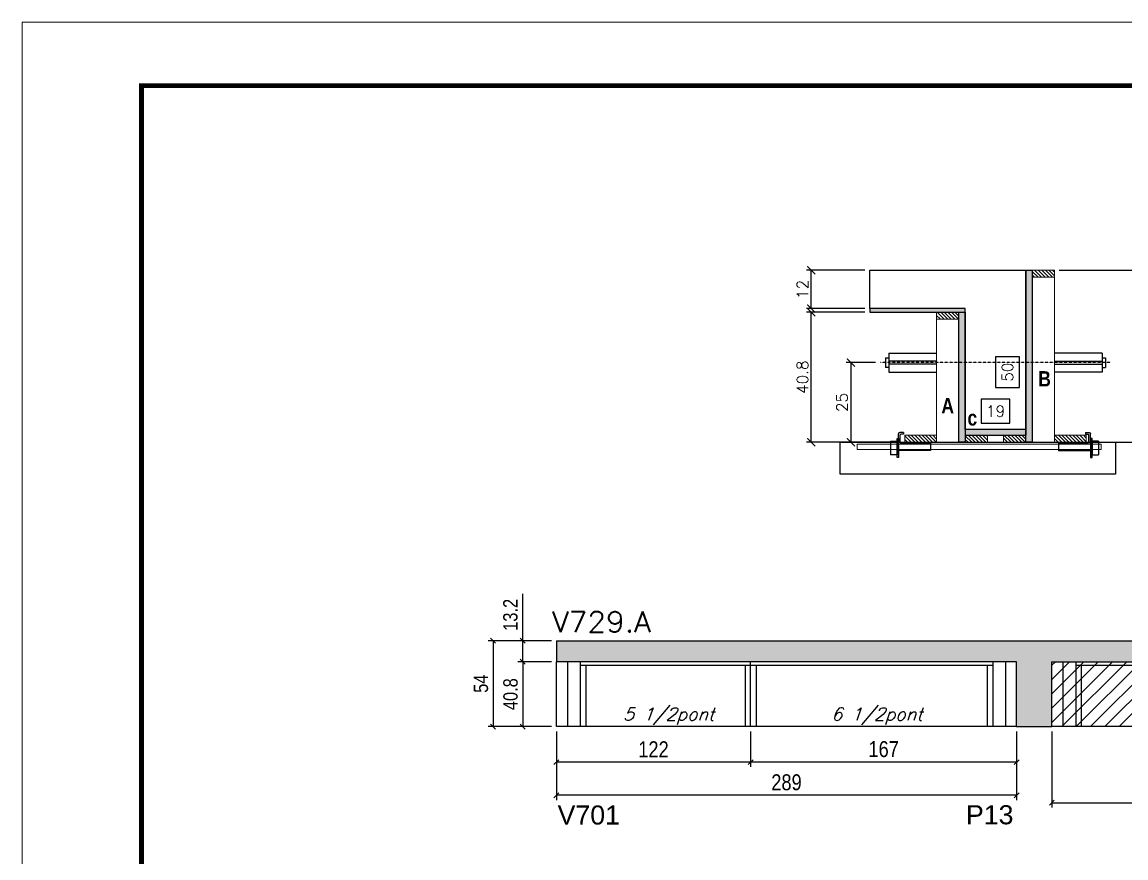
# Model space of a CAD drawing. Extents: x -20960 to -5926, y -2106 to 21915.
# Drawn here: x -10622 to -9929, y 12202 to 12727 of the extents above; entities that cross this region are included whole.
import ezdxf

# ---------------------------------------------------------------- set-up
doc = ezdxf.new("R2010")
doc.units = 0
doc.linetypes.add('DASHED', pattern=[0.75, 0.5, -0.25])
doc.linetypes.add('HIDDEN', pattern=[0.375, 0.25, -0.125])
for name, color, linetype in [('5', 5, 'Continuous'), ('barrote', 251, 'Continuous'), ('COTA', 241, 'Continuous'), ('Cota Seção (2x)', 4, 'Continuous'), ('detalhes', 4, 'Continuous'), ('Painéis', 200, 'Continuous'), ('presilha', 1, 'Continuous'), ('Reaproveitamento', 251, 'Continuous'), ('SARR_2.2x7', 40, 'Continuous'), ('SARR_3.5x7', 81, 'Continuous'), ('TENSOR', 3, 'Continuous'), ('texto', 7, 'Continuous')]:
    doc.layers.add(name, color=color, linetype=linetype)
for name, color, linetype, lineweight in [('CONCRETO', 251, 'Continuous', 25), ('Folhas', 255, 'Continuous', 9), ('Hachura', 251, 'Continuous', 9), ('Madeira', 126, 'Continuous', 18), ('SARRAFO DE PRESSAO', 251, 'DASHED', 9), ('SCO-___-LAJ', 2, 'Continuous', 0), ('Texto Seção', 7, 'Continuous', 15)]:
    doc.layers.add(name, color=color, linetype=linetype, lineweight=lineweight)
doc.styles.add('COTA TECNICA', font='techl___.ttf', dxfattribs={"height": 10})
doc.styles.add('COTA TECNICA-50', font='techl___.ttf', dxfattribs={"height": 9})
doc.styles.add('REGUA-120', font='ROMANS.shx', dxfattribs={"height": 15})
doc.styles.add('Romans', font='romans.shx')
doc.styles.get("Standard").update_dxf_attribs({"font": 'arial.ttf'})
doc.styles.add('TECNICA', font='techb___.ttf', dxfattribs={"height": 10})
doc.dimstyles.new('COTA PAINEL-50', dxfattribs={"dimtxt": 9, "dimasz": 3, "dimexe": 3, "dimexo": 3, "dimgap": 3, "dimtad": 1, "dimdec": 1, "dimzin": 12, "dimdsep": 46, "dimtxsty": 'COTA TECNICA-50', "dimblk1": 'OBLIQUE', "dimblk2": 'OBLIQUE', "dimsah": 1, "dimcen": 0.9, "dimclrd": 4, "dimclre": 4, "dimclrt": 240, "dimadec": 1, "dimazin": 3, "dimtfac": 1, "dimtdec": 1, "dimtmove": 0, "dimatfit": 3, "dimfxl": 1, "dimtolj": 1, "dimtzin": 12, "dimarcsym": 0})
doc.dimstyles.new('Cota Seção (2x)', dxfattribs={"dimtxt": 7, "dimasz": 5, "dimexe": 3, "dimexo": 3, "dimgap": 2, "dimtad": 3, "dimdec": 1, "dimlfac": 0.5, "dimzin": 12, "dimdsep": 46, "dimtxsty": 'Romans', "dimblk": 'ARCHTICK', "dimcen": 0, "dimclrd": 4, "dimclre": 4, "dimclrt": 1, "dimadec": 1, "dimazin": 3, "dimtfac": 1, "dimtdec": 1, "dimtmove": 0, "dimatfit": 3, "dimldrblk": 'OBLIQUE', "dimfxl": 1, "dimtolj": 1, "dimtzin": 12, "dimarcsym": 0})
doc.dimstyles.new('Cota Seção interna', dxfattribs={"dimtxt": 7, "dimasz": 6, "dimexe": 0.18, "dimexo": 2, "dimgap": -4, "dimtad": 3, "dimdec": 1, "dimlfac": 0.5, "dimzin": 12, "dimdsep": 46, "dimtxsty": 'Romans', "dimblk": 'ARCHTICK', "dimcen": 0.09, "dimse1": 1, "dimse2": 1, "dimsd1": 1, "dimsd2": 1, "dimclrd": 180, "dimclre": 5, "dimclrt": 1, "dimadec": 0, "dimazin": 3, "dimtfac": 1, "dimtdec": 1, "dimtofl": 0, "dimtmove": 0, "dimatfit": 3, "dimldrblk": 'ARCHTICK', "dimfxl": 1, "dimtolj": 1, "dimtzin": 0, "dimarcsym": 0})
doc.dimstyles.new('PAINEL', dxfattribs={"dimtxt": 10, "dimasz": 3, "dimexe": 3, "dimexo": 3, "dimgap": 3, "dimtad": 1, "dimdec": 1, "dimzin": 12, "dimdsep": 46, "dimtxsty": 'COTA TECNICA', "dimblk1": 'OBLIQUE', "dimblk2": 'OBLIQUE', "dimsah": 1, "dimcen": 0.9, "dimclrd": 4, "dimclre": 4, "dimclrt": 240, "dimadec": 1, "dimazin": 3, "dimtfac": 1, "dimtdec": 1, "dimtmove": 0, "dimatfit": 3, "dimfxl": 1, "dimtolj": 1, "dimtzin": 12, "dimarcsym": 0})

# ---------------------------------------------------------------- blocks, each defined once
blk = doc.blocks.new('9999999999')
at = {"layer": 'Folhas'}
blk.add_lwpolyline([(98138.98, 34190.21), (99623.98, 34190.21), (99623.98, 35240.21), (98138.98, 35240.21)], close=True, dxfattribs=at)
at = {"layer": 'Folhas', "color": 30, "const_width": 3}
blk.add_lwpolyline([(98213.98, 34230.21), (99583.98, 34230.21), (99583.98, 35200.21), (98213.98, 35200.21)], close=True, dxfattribs=at)
blk = doc.blocks.new('_Oblique')
at = {"color": 0, "linetype": 'ByBlock', "lineweight": -2}
blk.add_line((-0.5, -0.5), (0.5, 0.5), dxfattribs=at)
blk = doc.blocks.new('*D1123')
at = {"layer": 'COTA', "color": 4, "linetype": 'ByBlock', "lineweight": -2, "transparency": 16777216}
for p, q in [((-9975.47, 12281.24), (-9975.47, 12233.49)), ((-9731.47, 12281.24), (-9731.47, 12233.49)), ((-9975.47, 12236.49), (-9731.47, 12236.49))]:
    blk.add_line(p, q, dxfattribs=at)
at = {"layer": 'Defpoints', "color": 0, "linetype": 'ByBlock', "transparency": 16777216}
for p in [(-9975.47, 12284.24), (-9731.47, 12284.24), (-9731.47, 12236.49)]:
    blk.add_point(p, dxfattribs=at)
at = {"layer": 'COTA', "color": 4, "linetype": 'ByBlock', "lineweight": -2, "transparency": 16777216, "xscale": 3, "yscale": 3, "zscale": 3, "rotation": 180}
blk.add_blockref('_Oblique', (-9975.47, 12236.49), dxfattribs=at)
at = {"layer": 'COTA', "color": 4, "linetype": 'ByBlock', "lineweight": -2, "transparency": 16777216, "xscale": 3, "yscale": 3, "zscale": 3}
blk.add_blockref('_Oblique', (-9731.47, 12236.49), dxfattribs=at)
at = {"layer": 'COTA', "color": 240, "linetype": 'ByBlock', "transparency": 16777216, "insert": (-9853.47, 12244.56), "char_height": 10, "attachment_point": 5, "style": 'COTA TECNICA'}
blk.add_mtext('\\A1;244', dxfattribs=at)
blk = doc.blocks.new('_ArchTick')
at = {"color": 0, "linetype": 'ByBlock', "const_width": 0.15}
blk.add_lwpolyline([(-0.5, -0.5), (0.5, 0.5)], dxfattribs=at)
blk = doc.blocks.new('*D1136')
at = {"layer": 'COTA', "color": 4, "lineweight": -2, "transparency": 16777216}
for p, q in [((-10092.8, 12544.5), (-10129.51, 12544.5)), ((-10126.51, 12462.9), (-10126.51, 12544.5)), ((-10075.2, 12462.9), (-10129.51, 12462.9))]:
    blk.add_line(p, q, dxfattribs=at)
at = {"layer": 'Defpoints', "color": 0, "transparency": 16777216}
for p in [(-10126.51, 12544.5), (-10089.8, 12544.5), (-10072.2, 12462.9)]:
    blk.add_point(p, dxfattribs=at)
at = {"layer": 'COTA', "color": 4, "lineweight": -2, "transparency": 16777216, "xscale": 5, "yscale": 5, "zscale": 5}
for p, rotation in [((-10126.51, 12544.5), 90), ((-10126.51, 12462.9), 270)]:
    blk.add_blockref('_ArchTick', p, dxfattribs=dict(at, rotation=rotation))
at = {"layer": 'COTA', "color": 1, "transparency": 16777216, "insert": (-10132.01, 12503.7), "char_height": 7, "attachment_point": 5, "rotation": 90, "style": 'Romans'}
blk.add_mtext('\\A1;40.8', dxfattribs=at)
blk = doc.blocks.new('*D1137')
at = {"layer": 'COTA', "color": 4, "lineweight": -2, "transparency": 16777216}
for p, q in [((-10092.8, 12570.9), (-10129.51, 12570.9)), ((-10126.51, 12546.9), (-10126.51, 12570.9)), ((-10092.8, 12546.9), (-10129.51, 12546.9))]:
    blk.add_line(p, q, dxfattribs=at)
at = {"layer": 'Defpoints', "color": 0, "transparency": 16777216}
for p in [(-10126.51, 12570.9), (-10089.8, 12570.9), (-10089.8, 12546.9)]:
    blk.add_point(p, dxfattribs=at)
at = {"layer": 'COTA', "color": 4, "lineweight": -2, "transparency": 16777216, "xscale": 5, "yscale": 5, "zscale": 5}
for p, rotation in [((-10126.51, 12570.9), 90), ((-10126.51, 12546.9), 270)]:
    blk.add_blockref('_ArchTick', p, dxfattribs=dict(at, rotation=rotation))
at = {"layer": 'COTA', "color": 1, "transparency": 16777216, "insert": (-10132.01, 12558.9), "char_height": 7, "attachment_point": 5, "rotation": 90, "style": 'Romans'}
blk.add_mtext('\\A1;12', dxfattribs=at)
blk = doc.blocks.new('*D1138')
at = {"layer": 'Cota Seção (2x)', "color": 180, "lineweight": -2, "transparency": 16777216}
for p, q in [((-9995.8, 12516.57), (-10010.8, 12516.57)), ((-10010.8, 12516.57), (-10010.8, 12497.23)), ((-9995.8, 12497.23), (-9995.8, 12516.57)), ((-10010.8, 12497.23), (-9995.8, 12497.23))]:
    blk.add_line(p, q, dxfattribs=at)
at = {"layer": 'Defpoints', "color": 0, "transparency": 16777216}
for p in [(-10029.8, 12570.9), (-9991.8, 12570.9), (-10029.8, 12470.9)]:
    blk.add_point(p, dxfattribs=at)
at = {"layer": 'Cota Seção (2x)', "color": 1, "transparency": 16777216, "insert": (-10003.3, 12506.9), "char_height": 7, "attachment_point": 5, "rotation": 90, "style": 'Romans'}
blk.add_mtext('\\A1;50', dxfattribs=at)
blk = doc.blocks.new('PRESILHA METÁLICA 1')
at = {"layer": 'presilha'}
for p, q in [((12, 21), (8.6, 21)), ((12, 21), (12, 19.5)), ((0, 13), (6, 13)), ((0, 13), (0, 0)), ((6, 15.5), (7.5, 15.5)), ((6, -2.5), (6, 15.5)), ((6, 13), (6, 0)), ((7.5, 10.6), (7.5, 19.9)), ((7.5, 15.5), (7.5, -2.5)), ((9, 11.6), (9, 18.9)), ((12, 19.5), (9.6, 19.5)), ((37.5, 11), (9.6, 11)), ((37.5, 11), (37.5, 4.1)), ((6, 0), (0, 0)), ((37.5, 4.1), (7.5, 4.1)), ((7.5, -2.5), (6, -2.5))]:
    blk.add_line(p, q, dxfattribs=at)
for centre, radius, start, end in [((8.6, 19.9), 1.14, 90, 180), ((9.6, 18.9), 0.57, 90, 180), ((9.6, 11.6), 0.57, 180, 270)]:
    blk.add_arc(centre, radius, start, end, dxfattribs=at)
blk = doc.blocks.new('*D1139')
at = {"layer": 'Cota Seção (2x)', "color": 180, "lineweight": -2, "transparency": 16777216}
for p, q in [((-10001.8, 12489.9), (-10019.8, 12489.9)), ((-10019.8, 12489.9), (-10019.8, 12474.9)), ((-10001.8, 12474.9), (-10001.8, 12489.9)), ((-10019.8, 12474.9), (-10001.8, 12474.9))]:
    blk.add_line(p, q, dxfattribs=at)
at = {"layer": 'Defpoints', "color": 0, "transparency": 16777216}
for p in [(-10029.8, 12470.9), (-10029.8, 12462.9), (-9991.8, 12462.9)]:
    blk.add_point(p, dxfattribs=at)
at = {"layer": 'Cota Seção (2x)', "color": 1, "transparency": 16777216, "insert": (-10010.8, 12482.4), "char_height": 7, "attachment_point": 5, "style": 'Romans'}
blk.add_mtext('\\A1;19', dxfattribs=at)
blk = doc.blocks.new('*D1140')
at = {"layer": 'COTA', "color": 4, "lineweight": -2, "transparency": 16777216}
for p, q in [((-9970.8, 12570.9), (-9910.83, 12570.9)), ((-9913.83, 12570.9), (-9913.83, 12462.9)), ((-9970.8, 12462.9), (-9910.83, 12462.9))]:
    blk.add_line(p, q, dxfattribs=at)
at = {"layer": 'Defpoints', "color": 0, "transparency": 16777216}
for p in [(-9973.8, 12570.9), (-9973.8, 12462.9), (-9913.83, 12462.9)]:
    blk.add_point(p, dxfattribs=at)
at = {"layer": 'COTA', "color": 4, "lineweight": -2, "transparency": 16777216, "xscale": 5, "yscale": 5, "zscale": 5}
for p, rotation in [((-9913.83, 12570.9), 90), ((-9913.83, 12462.9), 270)]:
    blk.add_blockref('_ArchTick', p, dxfattribs=dict(at, rotation=rotation))
at = {"layer": 'COTA', "color": 1, "transparency": 16777216, "insert": (-9919.33, 12516.9), "char_height": 7, "attachment_point": 5, "rotation": 90, "style": 'Romans'}
blk.add_mtext('\\A1;54', dxfattribs=at)
blk = doc.blocks.new('*D1141')
at = {"layer": 'COTA', "color": 4, "lineweight": -2, "transparency": 16777216}
for p, q in [((-10086.1, 12512.87), (-10104.65, 12512.87)), ((-10101.65, 12512.87), (-10101.65, 12462.9)), ((-10086.1, 12462.9), (-10104.65, 12462.9))]:
    blk.add_line(p, q, dxfattribs=at)
at = {"layer": 'Defpoints', "color": 0, "transparency": 16777216}
for p in [(-10083.1, 12512.87), (-10101.65, 12462.9), (-10083.1, 12462.9)]:
    blk.add_point(p, dxfattribs=at)
at = {"layer": 'COTA', "color": 4, "lineweight": -2, "transparency": 16777216, "xscale": 5, "yscale": 5, "zscale": 5}
for p, rotation in [((-10101.65, 12512.87), 90), ((-10101.65, 12462.9), 270)]:
    blk.add_blockref('_ArchTick', p, dxfattribs=dict(at, rotation=rotation))
at = {"layer": 'COTA', "color": 1, "transparency": 16777216, "insert": (-10107.15, 12487.88), "char_height": 7, "attachment_point": 5, "rotation": 90, "style": 'Romans'}
blk.add_mtext('\\A1;25', dxfattribs=at)
blk = doc.blocks.new('*D1109')
at = {"layer": 'COTA', "color": 4, "linetype": 'ByBlock', "lineweight": -2, "transparency": 16777216}
for p, q in [((-10164.55, 12281.24), (-10164.55, 12258.97)), ((-9997.55, 12281.24), (-9997.55, 12258.97)), ((-9997.55, 12261.97), (-10164.55, 12261.97))]:
    blk.add_line(p, q, dxfattribs=at)
at = {"layer": 'Defpoints', "color": 0, "linetype": 'ByBlock', "transparency": 16777216}
for p in [(-10164.55, 12284.24), (-9997.55, 12284.24), (-10164.55, 12261.97)]:
    blk.add_point(p, dxfattribs=at)
at = {"layer": 'COTA', "color": 4, "linetype": 'ByBlock', "lineweight": -2, "transparency": 16777216, "xscale": 3, "yscale": 3, "zscale": 3, "rotation": 180}
blk.add_blockref('_Oblique', (-10164.55, 12261.97), dxfattribs=at)
at = {"layer": 'COTA', "color": 4, "linetype": 'ByBlock', "lineweight": -2, "transparency": 16777216, "xscale": 3, "yscale": 3, "zscale": 3}
blk.add_blockref('_Oblique', (-9997.55, 12261.97), dxfattribs=at)
at = {"layer": 'COTA', "color": 240, "linetype": 'ByBlock', "transparency": 16777216, "insert": (-10081.05, 12270.08), "char_height": 10, "attachment_point": 5, "style": 'COTA TECNICA'}
blk.add_mtext('\\A1;167', dxfattribs=at)
blk = doc.blocks.new('*D1110')
at = {"layer": 'COTA', "color": 4, "linetype": 'ByBlock', "lineweight": -2, "transparency": 16777216}
for p, q in [((-10286.55, 12281.24), (-10286.55, 12258.97)), ((-10164.55, 12281.24), (-10164.55, 12258.97)), ((-10164.55, 12261.97), (-10286.55, 12261.97))]:
    blk.add_line(p, q, dxfattribs=at)
at = {"layer": 'Defpoints', "color": 0, "linetype": 'ByBlock', "transparency": 16777216}
for p in [(-10286.55, 12284.24), (-10164.55, 12284.24), (-10286.55, 12261.97)]:
    blk.add_point(p, dxfattribs=at)
at = {"layer": 'COTA', "color": 4, "linetype": 'ByBlock', "lineweight": -2, "transparency": 16777216, "xscale": 3, "yscale": 3, "zscale": 3, "rotation": 180}
blk.add_blockref('_Oblique', (-10286.55, 12261.97), dxfattribs=at)
at = {"layer": 'COTA', "color": 4, "linetype": 'ByBlock', "lineweight": -2, "transparency": 16777216, "xscale": 3, "yscale": 3, "zscale": 3}
blk.add_blockref('_Oblique', (-10164.55, 12261.97), dxfattribs=at)
at = {"layer": 'COTA', "color": 240, "linetype": 'ByBlock', "transparency": 16777216, "insert": (-10225.55, 12270.03), "char_height": 10, "attachment_point": 5, "style": 'COTA TECNICA'}
blk.add_mtext('\\A1;122', dxfattribs=at)
blk = doc.blocks.new('*D1143')
at = {"layer": 'COTA', "color": 4, "lineweight": -2, "ltscale": 25, "transparency": 16777216}
for p, q in [((-10286.55, 12281.24), (-10286.55, 12238.12)), ((-9997.55, 12281.24), (-9997.55, 12238.12)), ((-9997.55, 12241.12), (-10286.55, 12241.12))]:
    blk.add_line(p, q, dxfattribs=at)
at = {"layer": 'Defpoints', "color": 0, "ltscale": 25, "transparency": 16777216}
for p in [(-10286.55, 12284.24), (-9997.55, 12284.24), (-10286.55, 12241.12)]:
    blk.add_point(p, dxfattribs=at)
at = {"layer": 'COTA', "color": 4, "lineweight": -2, "ltscale": 25, "transparency": 16777216, "xscale": 3, "yscale": 3, "zscale": 3, "rotation": 180}
blk.add_blockref('_Oblique', (-10286.55, 12241.12), dxfattribs=at)
at = {"layer": 'COTA', "color": 4, "lineweight": -2, "ltscale": 25, "transparency": 16777216, "xscale": 3, "yscale": 3, "zscale": 3}
blk.add_blockref('_Oblique', (-9997.55, 12241.12), dxfattribs=at)
at = {"layer": 'COTA', "color": 240, "ltscale": 25, "transparency": 16777216, "insert": (-10142.05, 12249.23), "char_height": 10, "attachment_point": 5, "style": 'COTA TECNICA'}
blk.add_mtext('\\A1;289', dxfattribs=at)
blk = doc.blocks.new('*D1144')
at = {"layer": 'COTA', "color": 4, "lineweight": -2, "transparency": 16777216}
for p, q in [((-10289.55, 12325.04), (-10310.67, 12325.04)), ((-10307.67, 12325.04), (-10307.67, 12284.24)), ((-10289.55, 12284.24), (-10310.67, 12284.24))]:
    blk.add_line(p, q, dxfattribs=at)
at = {"layer": 'Defpoints', "color": 0, "transparency": 16777216}
for p in [(-10286.55, 12325.04), (-10307.67, 12284.24), (-10286.55, 12284.24)]:
    blk.add_point(p, dxfattribs=at)
at = {"layer": 'COTA', "color": 4, "lineweight": -2, "transparency": 16777216, "xscale": 3, "yscale": 3, "zscale": 3}
for p, rotation in [((-10307.67, 12325.04), 90), ((-10307.67, 12284.24), 270)]:
    blk.add_blockref('_Oblique', p, dxfattribs=dict(at, rotation=rotation))
at = {"layer": 'COTA', "color": 240, "transparency": 16777216, "insert": (-10315.28, 12304.64), "char_height": 9, "attachment_point": 5, "rotation": 90, "style": 'COTA TECNICA-50'}
blk.add_mtext('\\A1;40.8', dxfattribs=at)
blk = doc.blocks.new('*D1145')
at = {"layer": 'COTA', "color": 4, "lineweight": -2, "transparency": 16777216}
for p, q in [((-10307.67, 12338.24), (-10307.67, 12367.7)), ((-10289.55, 12338.24), (-10310.67, 12338.24)), ((-10307.67, 12325.04), (-10307.67, 12338.24)), ((-10289.55, 12325.04), (-10310.67, 12325.04))]:
    blk.add_line(p, q, dxfattribs=at)
at = {"layer": 'Defpoints', "color": 0, "transparency": 16777216}
for p in [(-10307.67, 12338.24), (-10286.55, 12338.24), (-10286.55, 12325.04)]:
    blk.add_point(p, dxfattribs=at)
at = {"layer": 'COTA', "color": 4, "lineweight": -2, "transparency": 16777216, "xscale": 3, "yscale": 3, "zscale": 3}
for p, rotation in [((-10307.67, 12338.24), 90), ((-10307.67, 12325.04), 270)]:
    blk.add_blockref('_Oblique', p, dxfattribs=dict(at, rotation=rotation))
at = {"layer": 'COTA', "color": 240, "transparency": 16777216, "insert": (-10315.37, 12354.47), "char_height": 9, "attachment_point": 5, "rotation": 90, "style": 'COTA TECNICA-50'}
blk.add_mtext('\\A1;13.2', dxfattribs=at)
blk = doc.blocks.new('*D1111')
at = {"layer": 'COTA', "color": 4, "lineweight": -2, "transparency": 16777216}
for p, q in [((-10289.55, 12338.24), (-10329.29, 12338.24)), ((-10326.29, 12338.24), (-10326.29, 12284.24)), ((-10289.55, 12284.24), (-10329.29, 12284.24))]:
    blk.add_line(p, q, dxfattribs=at)
at = {"layer": 'Defpoints', "color": 0, "transparency": 16777216}
for p in [(-10286.55, 12338.24), (-10326.29, 12284.24), (-10286.55, 12284.24)]:
    blk.add_point(p, dxfattribs=at)
at = {"layer": 'COTA', "color": 4, "lineweight": -2, "transparency": 16777216, "xscale": 3, "yscale": 3, "zscale": 3}
for p, rotation in [((-10326.29, 12338.24), 90), ((-10326.29, 12284.24), 270)]:
    blk.add_blockref('_Oblique', p, dxfattribs=dict(at, rotation=rotation))
at = {"layer": 'COTA', "color": 240, "transparency": 16777216, "insert": (-10333.88, 12311.24), "char_height": 9, "attachment_point": 5, "rotation": 90, "style": 'COTA TECNICA-50'}
blk.add_mtext('\\A1;54', dxfattribs=at)

msp = doc.modelspace()

# ---------------------------------------------------------------- hatches: boundary and pattern name
at = {"layer": 'COTA', "linetype": 'ByBlock'}
h = msp.add_hatch(dxfattribs=at)
h.set_pattern_fill('AR-CONC', color=256, scale=0.03)
h.set_pattern_definition([(50, (-142980.09, -19085.5027), (5.46554007, -0.47817257), [0.5715, -6.2865]), (355, (-142980.09, -19085.503), (-1.05730264, 5.73170536), [0.4572, -5.02921753]), (100.4514447, (-142979.6345, -19085.5426), (4.40823741, 5.25353256), [0.48570026, -5.34270734]), (46.1842, (-142980.09, -19083.979), (8.13237123, -1.26126984), [0.85725, -9.42975]), (96.6355576, (-142979.412, -19084.084), (7.122124, 7.42278374), [0.7285507, -8.01406824]), (351.184151, (-142980.09, -19083.979), (7.122124, 7.42278374), [0.685799, -7.54379196]), (21, (-142979.328, -19084.3597), (4.54843174, -3.06795595), [0.5715, -6.2865]), (326, (-142979.328, -19084.36), (1.85406085, 5.52563898), [0.4572, -5.0292]), (71.451445, (-142978.949, -19084.6154), (6.40249258, 2.45768307), [0.48570026, -5.34269813]), (37.5, (-142980.09, -19085.5027), (0.092658098, 2.536651166), [0, -4.96824, 0, -5.1054, 0, -5.04825]), (7.5, (-142980.09, -19085.5027), (2.004589875, 3.005417245), [0, -2.91084, 0, -4.85394, 0, -1.92405]), (327.5, (-142981.7892, -19085.5027), (4.067717855, -0.17186232), [0, -1.905, 0, -5.9436, 0, -7.8867]), (317.5, (-142982.5512, -19085.5027), (4.44387544, 0.76279473), [0, -2.4765, 0, -3.94716, 0, -5.6007])])
h.paths.add_polyline_path([(-10286.55, 12325.04), (-9997.55, 12325.04), (-9997.55, 12284.24), (-9975.47, 12284.24), (-9975.47, 12325.04), (-9360.47, 12325.04), (-9360.47, 12338.24), (-10286.55, 12338.24)])
at = {"layer": 'Hachura'}
h = msp.add_hatch(color=256, dxfattribs=at)
h.dxf.hatch_style = 1
h.paths.add_polyline_path([(-9991.8, 12570.9), (-9987.8, 12570.9), (-9987.8, 12462.9), (-9991.8, 12462.9)])
h = msp.add_hatch(dxfattribs=at)
h.set_pattern_fill('ANSI31', color=256, scale=0.5, angle=270, style=0)
h.set_pattern_definition([(315, (12820.0237, 4263.2552), (1.12253202, 1.12253202), [])])
h.paths.add_polyline_path([(-9973.8, 12566.5), (-9973.8, 12570.9), (-9987.8, 12570.9), (-9987.8, 12566.5)])
h = msp.add_hatch(color=256, dxfattribs=at)
h.dxf.hatch_style = 1
h.paths.add_polyline_path([(-10029.8, 12544.5), (-10029.8, 12546.9), (-10089.8, 12546.9), (-10089.8, 12544.5)])
h = msp.add_hatch(dxfattribs=at)
h.set_pattern_fill('ANSI31', color=256, scale=0.5, angle=270, style=0)
h.set_pattern_definition([(315, (12880.0237, 4236.8552), (1.12253202, 1.12253202), [])])
h.paths.add_polyline_path([(-10033.8, 12540.1), (-10033.8, 12544.5), (-10047.8, 12544.5), (-10047.8, 12540.1)])
h = msp.add_hatch(color=256, dxfattribs=at)
h.dxf.hatch_style = 1
h.paths.add_polyline_path([(-10033.8, 12544.5), (-10029.8, 12544.5), (-10029.8, 12462.9), (-10033.8, 12462.9)])
h = msp.add_hatch(color=256, dxfattribs=at)
h.dxf.hatch_style = 1
h.paths.add_polyline_path([(-9991.8, 12467.3), (-9991.8, 12470.9), (-10029.8, 12470.9), (-10029.8, 12467.3)])
h = msp.add_hatch(dxfattribs=at)
h.set_pattern_fill('ANSI31', color=256, scale=0.5, angle=270, style=0)
h.set_pattern_definition([(315, (12880.0237, 4233.2552), (1.12253202, 1.12253202), [])])
h.paths.add_polyline_path([(-10067.8, 12462.9), (-10067.8, 12467.3), (-10047.8, 12467.3), (-10047.8, 12462.9)])
h = msp.add_hatch(dxfattribs=at)
h.set_pattern_fill('ANSI31', color=256, scale=0.5, angle=270, style=0)
h.set_pattern_definition([(315, (12888.8237, 4233.2552), (1.12253202, 1.12253202), [])])
h.paths.add_polyline_path([(-10029.8, 12462.9), (-10029.8, 12467.3), (-10015.8, 12467.3), (-10015.8, 12462.9)])
h = msp.add_hatch(dxfattribs=at)
h.set_pattern_fill('ANSI31', color=256, scale=0.5, angle=270, style=0)
h.set_pattern_definition([(315, (12888.8258, 4233.2552), (1.12253202, 1.12253202), [])])
h.paths.add_polyline_path([(-9991.8, 12462.9), (-9991.8, 12467.3), (-10005.8, 12467.3), (-10005.8, 12462.9)])
h = msp.add_hatch(dxfattribs=at)
h.set_pattern_fill('ANSI31', color=256, scale=0.5, angle=270, style=0)
h.set_pattern_definition([(315, (12786.0237, 4233.2552), (1.12253202, 1.12253202), [])])
h.paths.add_polyline_path([(-9973.8, 12462.9), (-9973.8, 12467.3), (-9953.8, 12467.3), (-9953.8, 12462.9)])
at = {"layer": 'Reaproveitamento', "linetype": 'ByBlock'}
h = msp.add_hatch(dxfattribs=at)
h.set_pattern_fill('ANSI31', color=256, scale=2)
h.set_pattern_definition([(45, (-151039.0476, -17152.1), (-4.49012806, 4.49012806), [])])
h.paths.add_polyline_path([(-9894.85, 12287.46), (-9827.23, 12287.46), (-9821.74, 12303.43), (-9889.35, 12303.43)], flags=24)
h.paths.add_polyline_path([(-9975.47, 12284.24), (-9731.47, 12284.24), (-9731.47, 12325.04), (-9975.47, 12325.04)])

# ---------------------------------------------------------------- linework, layer by layer
at = {"ltscale": 3}
for p, q in [((-10077.8, 12518.87), (-10077.8, 12506.87)), ((-10077.8, 12518.87), (-10047.8, 12518.87)), ((-9943.8, 12518.87), (-9973.8, 12518.87)), ((-9943.8, 12518.87), (-9943.8, 12506.87)), ((-10079.8, 12515.87), (-10079.8, 12509.87)), ((-10079.8, 12515.87), (-10077.8, 12515.87)), ((-10047.8, 12513.87), (-10077.8, 12513.87)), ((-10047.8, 12511.87), (-10077.8, 12511.87)), ((-9973.8, 12513.87), (-9943.8, 12513.87)), ((-9973.8, 12511.87), (-9943.8, 12511.87)), ((-9943.8, 12515.87), (-9941.8, 12515.87)), ((-9941.8, 12515.87), (-9941.8, 12509.87)), ((-10077.8, 12509.87), (-10079.8, 12509.87)), ((-10077.8, 12506.87), (-10047.8, 12506.87)), ((-9943.8, 12506.87), (-9973.8, 12506.87)), ((-9943.8, 12509.87), (-9941.8, 12509.87))]:
    msp.add_line(p, q, dxfattribs=at)
at = {"layer": 'barrote'}
msp.add_lwpolyline([(-9935.43, 12442.9), (-10108.4, 12442.9), (-10108.4, 12462.9), (-9935.43, 12462.9)], close=True, dxfattribs=at)
at = {"layer": 'CONCRETO'}
msp.add_lwpolyline([(-10029.8, 12546.9), (-10089.8, 12546.9), (-10089.8, 12570.9), (-9991.8, 12570.9), (-9991.8, 12467.3), (-9991.8, 12467.3), (-9991.8, 12470.9), (-10029.8, 12470.9)], close=True, dxfattribs=at)
at = {"layer": 'COTA', "linetype": 'ByBlock'}
for p, q in [((-10286.55, 12338.24), (-9360.47, 12338.24)), ((-10286.55, 12338.24), (-10286.55, 12325.04)), ((-9997.55, 12284.24), (-9975.47, 12284.24))]:
    msp.add_line(p, q, dxfattribs=at)
at = {"layer": 'Madeira'}
for points in [[(-9973.8, 12566.5), (-9973.8, 12570.9), (-9987.8, 12570.9), (-9987.8, 12566.5)], [(-9973.8, 12570.9), (-9987.8, 12570.9), (-9987.8, 12462.9), (-9973.8, 12462.9)], [(-10033.8, 12540.1), (-10033.8, 12544.5), (-10047.8, 12544.5), (-10047.8, 12540.1)], [(-10033.8, 12544.5), (-10047.8, 12544.5), (-10047.8, 12462.9), (-10033.8, 12462.9)], [(-10067.8, 12462.9), (-10067.8, 12467.3), (-10047.8, 12467.3), (-10047.8, 12462.9)], [(-10029.8, 12462.9), (-10029.8, 12467.3), (-10015.8, 12467.3), (-10015.8, 12462.9)], [(-9991.8, 12462.9), (-9991.8, 12467.3), (-10005.8, 12467.3), (-10005.8, 12462.9)], [(-9973.8, 12462.9), (-9973.8, 12467.3), (-9953.8, 12467.3), (-9953.8, 12462.9)]]:
    msp.add_lwpolyline(points, close=True, dxfattribs=at)
at = {"layer": 'Painéis', "linetype": 'ByBlock'}
for p, q in [((-9997.55, 12325.04), (-10286.55, 12325.04)), ((-10286.55, 12284.24), (-10286.55, 12325.04)), ((-10164.55, 12284.24), (-10164.55, 12325.04)), ((-9997.55, 12284.24), (-9997.55, 12325.04)), ((-9975.47, 12284.24), (-9975.47, 12325.04)), ((-9975.47, 12325.04), (-9360.47, 12325.04)), ((-9997.55, 12284.24), (-10286.55, 12284.24)), ((-9461.47, 12284.24), (-9975.47, 12284.24))]:
    msp.add_line(p, q, dxfattribs=at)
at = {"layer": 'Painéis'}
for points in [[(-9991.8, 12570.9), (-9987.8, 12570.9), (-9987.8, 12462.9), (-9991.8, 12462.9)], [(-10029.8, 12544.5), (-10029.8, 12546.9), (-10089.8, 12546.9), (-10089.8, 12544.5)], [(-10033.8, 12544.5), (-10029.8, 12544.5), (-10029.8, 12462.9), (-10033.8, 12462.9)], [(-9991.8, 12467.3), (-9991.8, 12470.9), (-10029.8, 12470.9), (-10029.8, 12467.3)]]:
    msp.add_lwpolyline(points, close=True, dxfattribs=at)
at = {"layer": 'SARR_2.2x7', "linetype": 'Continuous'}
for p, q in [((-10279.55, 12325.04), (-10279.55, 12284.24)), ((-10271.55, 12322.84), (-10164.55, 12322.84)), ((-10164.55, 12322.84), (-10012.55, 12322.84)), ((-10004.55, 12325.04), (-10004.55, 12284.24)), ((-9968.47, 12325.04), (-9968.47, 12284.24)), ((-9960.47, 12322.84), (-9360.47, 12322.84))]:
    msp.add_line(p, q, dxfattribs=at)
at = {"layer": 'SARR_3.5x7'}
for p, q in [((-10271.55, 12325.04), (-10271.55, 12284.24)), ((-10268.05, 12322.84), (-10268.05, 12284.24)), ((-10168.05, 12322.84), (-10168.05, 12284.24)), ((-10161.05, 12322.84), (-10161.05, 12284.24)), ((-10016.05, 12322.84), (-10016.05, 12284.24)), ((-10012.55, 12325.04), (-10012.55, 12284.24)), ((-9960.47, 12325.04), (-9960.47, 12284.24)), ((-9956.97, 12322.84), (-9956.97, 12284.24))]:
    msp.add_line(p, q, dxfattribs=at)
at = {"layer": 'SCO-___-LAJ', "color": 1}
msp.add_lwpolyline([(-9944.44, 12461.57), (-10097.74, 12461.57), (-10097.74, 12458.37), (-9944.44, 12458.37)], close=True, dxfattribs=at)
at = {"layer": 'TENSOR', "linetype": 'HIDDEN', "ltscale": 0.5}
msp.add_line((-9938.8, 12512.87), (-10083.1, 12512.87), dxfattribs=at)

# ---------------------------------------------------------------- block references
at = {"layer": 'presilha', "yscale": 0.6666666666666666, "zscale": 0.6666666666666666}
for p, xscale in [((-10076.66, 12454.93), 0.6666666666666666), ((-9946.22, 12454.93), -0.6666666666666666)]:
    msp.add_blockref('PRESILHA METÁLICA 1', p, dxfattribs=dict(at, xscale=xscale))
at = {"layer": 'SARRAFO DE PRESSAO', "color": 6, "linetype": 'ByBlock'}
msp.add_blockref('9999999999', (-108760.98, -22513.42), dxfattribs=at)

# ---------------------------------------------------------------- texts
at = {"layer": '5', "linetype": 'Continuous'}
for s, p in [('V701', (-10285.76, 12222.75)), ('P13', (-10029.36, 12222.92))]:
    msp.add_text(s, height=12, rotation=359.99996, dxfattribs=at).set_placement(p)
at = {"layer": 'detalhes', "style": 'TECNICA'}
for s, p in [('B', (-9983.97, 12497.93)), ('A', (-10044.8, 12481.09)), ('c', (-10028.42, 12473.39))]:
    msp.add_text(s, height=9.6, dxfattribs=at).set_placement(p)
at = {"layer": 'texto', "color": 2, "char_height": 8, "attachment_point": 5, "style": 'Romans'}
for s, insert in [('{\\Q19;\\C256;5 1/2pont}', (-10216.09, 12290.82)), ('{\\Q19;\\C256;6 1/2pont}', (-10085.3, 12290.82))]:
    msp.add_mtext(s, dxfattribs=dict(at, insert=insert))
at = {"layer": 'Texto Seção', "style": 'REGUA-120', "width": 1.05}
msp.add_text('V729.A', height=13, dxfattribs=at).set_placement((-10289.27, 12343.6))

# ---------------------------------------------------------------- dimensions: what is measured, and where the dimension line sits
at = {"layer": 'COTA'}
for base, p1, p2, picture, middle in [((-10126.51, 12570.9), (-10089.8, 12546.9), (-10089.8, 12570.9), '*D1137', (-10132.01, 12558.9)), ((-9913.83, 12462.9), (-9973.8, 12570.9), (-9973.8, 12462.9), '*D1140', (-9919.33, 12516.9)), ((-10126.51, 12544.5), (-10072.2, 12462.9), (-10089.8, 12544.5), '*D1136', (-10132.01, 12503.7)), ((-10101.65, 12462.9), (-10083.1, 12512.87), (-10083.1, 12462.9), '*D1141', (-10107.15, 12487.88))]:
    dim = msp.add_linear_dim(base=base, p1=p1, p2=p2, angle=90, dimstyle='Cota Seção (2x)', dxfattribs=at)
    dim.commit()
    dim.dimension.update_dxf_attribs({"geometry": picture, "text_midpoint": middle})
at = {"layer": 'COTA', "color": 1}
for base, p1, p2, picture, middle in [((-10307.67, 12338.24), (-10286.55, 12325.04), (-10286.55, 12338.24), '*D1145', (-10315.37, 12354.47)), ((-10326.29, 12284.24), (-10286.55, 12338.24), (-10286.55, 12284.24), '*D1111', (-10333.88, 12311.24)), ((-10307.67, 12284.24), (-10286.55, 12325.04), (-10286.55, 12284.24), '*D1144', (-10315.28, 12304.64))]:
    dim = msp.add_linear_dim(base=base, p1=p1, p2=p2, angle=90, dimstyle='COTA PAINEL-50', dxfattribs=at)
    dim.commit()
    dim.dimension.update_dxf_attribs({"geometry": picture, "text_midpoint": middle})
at = {"layer": 'COTA', "linetype": 'ByBlock'}
for p1, p2, distance, picture, middle in [((-10164.55, 12284.24), (-10286.55, 12284.24), 22.27, '*D1110', (-10225.55, 12270.03)), ((-9997.55, 12284.24), (-10164.55, 12284.24), 22.27, '*D1109', (-10081.05, 12270.08)), ((-9975.47, 12284.24), (-9731.47, 12284.24), -47.75, '*D1123', (-9853.47, 12244.56))]:
    dim = msp.add_aligned_dim(p1=p1, p2=p2, distance=distance, dimstyle='PAINEL', dxfattribs=at)
    dim.commit()
    dim.dimension.update_dxf_attribs({"geometry": picture, "text_midpoint": middle})
at = {"layer": 'COTA', "ltscale": 25}
dim = msp.add_linear_dim(base=(-10286.55, 12241.12), p1=(-9997.55, 12284.24), p2=(-10286.55, 12284.24), dimstyle='PAINEL', dxfattribs=at)
dim.commit()
dim.dimension.update_dxf_attribs({"geometry": '*D1143', "text_midpoint": (-10142.05, 12249.23)})
at = {"layer": 'Cota Seção (2x)'}
for base, p1, p2, angle, picture, middle in [((-9991.8, 12570.9), (-10029.8, 12470.9), (-10029.8, 12570.9), 90, '*D1138', (-9991.8, 12506.9)), ((-10029.8, 12470.9), (-9991.8, 12462.9), (-10029.8, 12462.9), 180, '*D1139', (-10010.8, 12470.9))]:
    dim = msp.add_linear_dim(base=base, p1=p1, p2=p2, angle=angle, dimstyle='Cota Seção interna', dxfattribs=at)
    dim.commit()
    dim.dimension.update_dxf_attribs({"geometry": picture, "text_midpoint": middle, "dimtype": 160})

doc.saveas('drawing.dxf')
